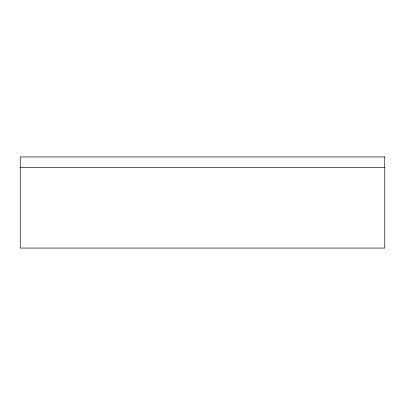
<?xml version="1.0" encoding="UTF-8"?>
<svg xmlns="http://www.w3.org/2000/svg" width="405" height="405" viewBox="0 0 405 405"><rect width="100%" height="100%" fill="white"/><g stroke="black" fill="none" stroke-linecap="round" stroke-linejoin="round"><path stroke-width="0.61" d="M20.25 167.569L384.75 167.569M384.75 156.938L20.25 156.938L20.25 248.062L384.75 248.062L384.75 156.938"/></g></svg>
